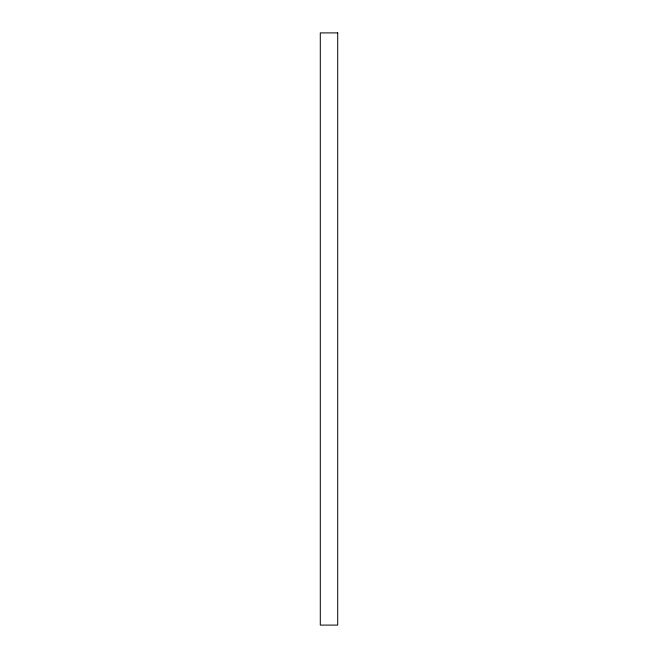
<?xml version="1.0" encoding="UTF-8"?>
<svg xmlns="http://www.w3.org/2000/svg" width="658" height="658" viewBox="0 0 658 658"><rect width="100%" height="100%" fill="white"/><g stroke="black" fill="none" stroke-linecap="round" stroke-linejoin="round"><path stroke-width="0.99" d="M337.71 32.9L320.29 32.9L320.29 625.1L337.71 625.1L337.71 32.9"/></g></svg>
